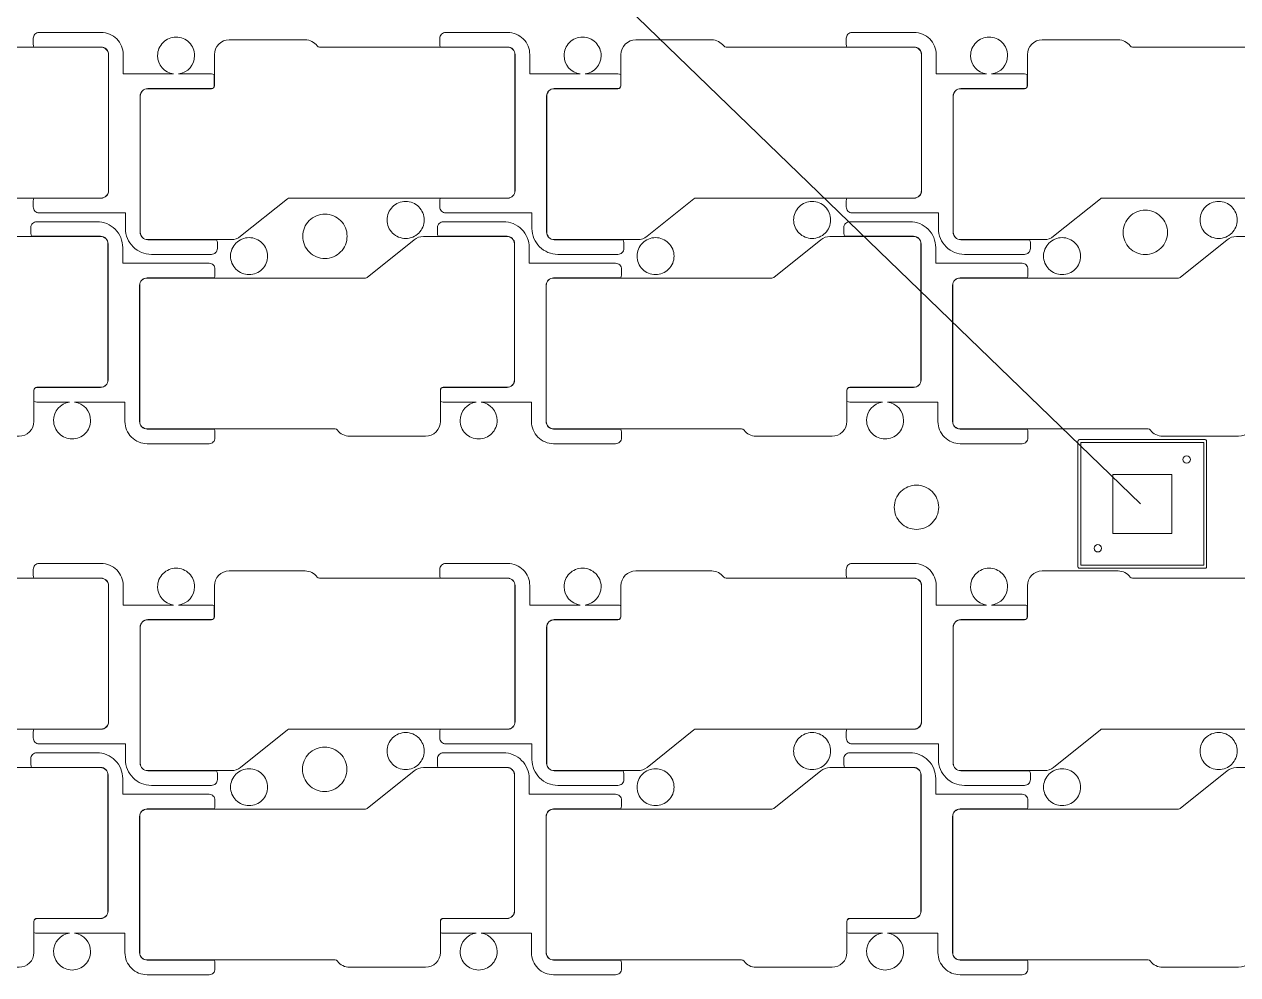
# Model space of a CAD drawing. Extents: x 2541 to 3941, y 2348 to 3338.
# Drawn here: x 3122.2 to 3204.2, y 2777.2 to 2841.4 of the extents above; entities that cross this region are included whole.
import ezdxf

# ---------------------------------------------------------------- set-up
doc = ezdxf.new("R2010")
doc.units = 0
doc.layers.get('0').update_dxf_attribs({"lineweight": 0})
doc.layers.add('備註', color=1, linetype='Continuous', lineweight=0)

msp = doc.modelspace()

# ---------------------------------------------------------------- linework, layer by layer
for p, q in [((3195.73134, 2806.98726), (3195.73134, 2810.98726)), ((3195.73134, 2810.98726), (3199.73134, 2810.98726)), ((3199.73134, 2810.98726), (3199.73134, 2806.98726)), ((3199.73134, 2806.98726), (3195.73134, 2806.98726))]:
    msp.add_line(p, q)
at = {"linetype": 'Continuous'}
for points in [[(3122.78552, 2829.07142), (3122.78552, 2829.47142, -0.124386), (3122.83352, 2829.66142), (3127.37041, 2829.66142, 0.414365), (3127.88028, 2830.17155), (3127.88028, 2839.37142, 0.414366), (3127.37041, 2839.88155), (3122.83352, 2839.88155, -0.124392), (3122.78552, 2840.07155), (3122.78552, 2840.47155, -0.414218), (3123.18552, 2840.87155), (3127.37041, 2840.87155, -0.414364), (3128.87028, 2839.37091), (3128.87028, 2838.06155), (3132.27174, 2838.06155)], [(3150.25552, 2829.07142), (3150.25552, 2829.47142, -0.124386), (3150.30352, 2829.66142), (3154.84041, 2829.66142, 0.414365), (3155.35028, 2830.17155), (3155.35028, 2839.37142, 0.414366), (3154.84041, 2839.88155), (3150.30352, 2839.88155, -0.124392), (3150.25552, 2840.07155), (3150.25552, 2840.47155, -0.414218), (3150.65552, 2840.87155), (3154.84041, 2840.87155, -0.414364), (3156.34028, 2839.37091), (3156.34028, 2838.06155), (3159.74174, 2838.06155)], [(3177.72552, 2829.07142), (3177.72552, 2829.47142, -0.124386), (3177.77352, 2829.66142), (3182.31041, 2829.66142, 0.414365), (3182.82028, 2830.17155), (3182.82028, 2839.37142, 0.414366), (3182.31041, 2839.88155), (3177.77352, 2839.88155, -0.124392), (3177.72552, 2840.07155), (3177.72552, 2840.47155, -0.414218), (3178.12552, 2840.87155), (3182.31041, 2840.87155, -0.414364), (3183.81028, 2839.37091), (3183.81028, 2838.06155), (3187.21174, 2838.06155)], [(3132.27174, 2838.06155, -0.375312), (3131.18909, 2839.30073, -0.414215), (3132.43959, 2840.55123, -0.414215), (3133.69009, 2839.30073, -0.375311), (3132.60743, 2838.06155)], [(3159.74174, 2838.06155, -0.375312), (3158.65909, 2839.30073, -0.414215), (3159.90959, 2840.55123, -0.414215), (3161.16009, 2839.30073, -0.375311), (3160.07743, 2838.06155)], [(3187.21174, 2838.06155, -0.375312), (3186.12909, 2839.30073, -0.414215), (3187.37959, 2840.55123, -0.414215), (3188.63009, 2839.30073, -0.375311), (3187.54743, 2838.06155)], [(3132.60743, 2838.06155), (3134.82739, 2838.06155, -0.124388), (3135.01739, 2838.01354), (3135.01739, 2837.26155, -0.414224), (3134.82739, 2837.07155), (3130.52042, 2837.07155, 0.414218), (3130.01029, 2836.56142), (3130.01029, 2827.36154, 0.414217), (3130.52042, 2826.85142), (3135.17939, 2826.85142, -0.124388), (3135.22739, 2826.66142), (3135.22739, 2826.26142, -0.414218), (3134.82739, 2825.86142), (3130.77029, 2825.86142, -0.414215), (3129.02029, 2827.61142), (3129.02029, 2828.67142), (3123.18552, 2828.67142, -0.414218), (3122.78552, 2829.07142)], [(3160.07743, 2838.06155), (3162.29739, 2838.06155, -0.124388), (3162.48739, 2838.01354), (3162.48739, 2837.26155, -0.414224), (3162.29739, 2837.07155), (3157.99042, 2837.07155, 0.414218), (3157.48029, 2836.56142), (3157.48029, 2827.36154, 0.414217), (3157.99042, 2826.85142), (3162.64939, 2826.85142, -0.124388), (3162.69739, 2826.66142), (3162.69739, 2826.26142, -0.414218), (3162.29739, 2825.86142), (3158.24029, 2825.86142, -0.414215), (3156.49029, 2827.61142), (3156.49029, 2828.67142), (3150.65552, 2828.67142, -0.414218), (3150.25552, 2829.07142)], [(3187.54743, 2838.06155), (3189.76739, 2838.06155, -0.124388), (3189.95739, 2838.01354), (3189.95739, 2837.26155, -0.414224), (3189.76739, 2837.07155), (3185.46042, 2837.07155, 0.414218), (3184.95029, 2836.56142), (3184.95029, 2827.36154, 0.414217), (3185.46042, 2826.85142), (3190.11939, 2826.85142, -0.124388), (3190.16739, 2826.66142), (3190.16739, 2826.26142, -0.414218), (3189.76739, 2825.86142), (3185.71029, 2825.86142, -0.414215), (3183.96029, 2827.61142), (3183.96029, 2828.67142), (3178.12552, 2828.67142, -0.414218), (3177.72552, 2829.07142)], [(3122.62648, 2827.27142), (3122.62648, 2827.67142, -0.414218), (3123.02648, 2828.07142), (3127.08358, 2828.07142, -0.414215), (3128.83358, 2826.32142), (3128.83358, 2825.26142), (3134.66836, 2825.26142, -0.414218), (3135.06836, 2824.86142), (3135.06836, 2824.46142, -0.124388), (3135.02035, 2824.27142), (3130.48346, 2824.27142, 0.414365), (3129.97359, 2823.76129), (3129.97359, 2814.56142, 0.414366), (3130.48346, 2814.05128), (3135.02035, 2814.05128, -0.124388), (3135.06836, 2813.86128), (3135.06836, 2813.46128, -0.414218), (3134.66836, 2813.06128), (3130.48346, 2813.06128, -0.414364), (3128.98359, 2814.56192), (3128.98359, 2815.87129), (3125.58213, 2815.87129)], [(3150.09648, 2827.27142), (3150.09648, 2827.67142, -0.414218), (3150.49648, 2828.07142), (3154.55358, 2828.07142, -0.414215), (3156.30358, 2826.32142), (3156.30358, 2825.26142), (3162.13836, 2825.26142, -0.414218), (3162.53836, 2824.86142), (3162.53836, 2824.46142, -0.124388), (3162.49035, 2824.27142), (3157.95346, 2824.27142, 0.414365), (3157.44359, 2823.76129), (3157.44359, 2814.56142, 0.414366), (3157.95346, 2814.05128), (3162.49035, 2814.05128, -0.124388), (3162.53836, 2813.86128), (3162.53836, 2813.46128, -0.414218), (3162.13836, 2813.06128), (3157.95346, 2813.06128, -0.414364), (3156.45359, 2814.56192), (3156.45359, 2815.87129), (3153.05213, 2815.87129)], [(3177.56648, 2827.27142), (3177.56648, 2827.67142, -0.414218), (3177.96648, 2828.07142), (3182.02358, 2828.07142, -0.414215), (3183.77358, 2826.32142), (3183.77358, 2825.26142), (3189.60836, 2825.26142, -0.414218), (3190.00836, 2824.86142), (3190.00836, 2824.46142, -0.124388), (3189.96035, 2824.27142), (3185.42346, 2824.27142, 0.414365), (3184.91359, 2823.76129), (3184.91359, 2814.56142, 0.414366), (3185.42346, 2814.05128), (3189.96035, 2814.05128, -0.124388), (3190.00836, 2813.86128), (3190.00836, 2813.46128, -0.414218), (3189.60836, 2813.06128), (3185.42346, 2813.06128, -0.414364), (3183.92359, 2814.56192), (3183.92359, 2815.87129), (3180.52213, 2815.87129)], [(3125.24644, 2815.87129), (3123.02648, 2815.87129, -0.124386), (3122.83648, 2815.91929), (3122.83648, 2816.67129, -0.414224), (3123.02648, 2816.86129), (3127.33346, 2816.86129, 0.414218), (3127.84358, 2817.37141), (3127.84358, 2826.57129, 0.414217), (3127.33346, 2827.08142), (3122.67448, 2827.08142, -0.124392), (3122.62648, 2827.27142)], [(3152.71644, 2815.87129), (3150.49648, 2815.87129, -0.124386), (3150.30648, 2815.91929), (3150.30648, 2816.67129, -0.414224), (3150.49648, 2816.86129), (3154.80346, 2816.86129, 0.414218), (3155.31358, 2817.37141), (3155.31358, 2826.57129, 0.414217), (3154.80346, 2827.08142), (3150.14448, 2827.08142, -0.124392), (3150.09648, 2827.27142)], [(3180.18644, 2815.87129), (3177.96648, 2815.87129, -0.124386), (3177.77648, 2815.91929), (3177.77648, 2816.67129, -0.414224), (3177.96648, 2816.86129), (3182.27346, 2816.86129, 0.414218), (3182.78358, 2817.37141), (3182.78358, 2826.57129, 0.414217), (3182.27346, 2827.08142), (3177.61448, 2827.08142, -0.124392), (3177.56648, 2827.27142)], [(3125.58213, 2815.87129, -0.375312), (3126.66479, 2814.6321, -0.414215), (3125.41429, 2813.3816, -0.414215), (3124.16379, 2814.6321, -0.375311), (3125.24644, 2815.87129)], [(3153.05213, 2815.87129, -0.375312), (3154.13479, 2814.6321, -0.414215), (3152.88429, 2813.3816, -0.414215), (3151.63379, 2814.6321, -0.375311), (3152.71644, 2815.87129)], [(3180.52213, 2815.87129, -0.375312), (3181.60479, 2814.6321, -0.414215), (3180.35429, 2813.3816, -0.414215), (3179.10379, 2814.6321, -0.375311), (3180.18644, 2815.87129)], [(3122.78552, 2793.16142), (3122.78552, 2793.56142, -0.124386), (3122.83352, 2793.75142), (3127.37041, 2793.75142, 0.414365), (3127.88028, 2794.26155), (3127.88028, 2803.46142, 0.414366), (3127.37041, 2803.97155), (3122.83352, 2803.97155, -0.124392), (3122.78552, 2804.16155), (3122.78552, 2804.56155, -0.414218), (3123.18552, 2804.96155), (3127.37041, 2804.96155, -0.414364), (3128.87028, 2803.46091), (3128.87028, 2802.15155), (3132.27174, 2802.15155)], [(3132.27174, 2802.15155, -0.375312), (3131.18909, 2803.39073, -0.414215), (3132.43959, 2804.64123, -0.414215), (3133.69009, 2803.39073, -0.375311), (3132.60743, 2802.15155)], [(3150.25552, 2793.16142), (3150.25552, 2793.56142, -0.124386), (3150.30352, 2793.75142), (3154.84041, 2793.75142, 0.414365), (3155.35028, 2794.26155), (3155.35028, 2803.46142, 0.414366), (3154.84041, 2803.97155), (3150.30352, 2803.97155, -0.124392), (3150.25552, 2804.16155), (3150.25552, 2804.56155, -0.414218), (3150.65552, 2804.96155), (3154.84041, 2804.96155, -0.414364), (3156.34028, 2803.46091), (3156.34028, 2802.15155), (3159.74174, 2802.15155)], [(3159.74174, 2802.15155, -0.375312), (3158.65909, 2803.39073, -0.414215), (3159.90959, 2804.64123, -0.414215), (3161.16009, 2803.39073, -0.375311), (3160.07743, 2802.15155)], [(3177.72552, 2793.16142), (3177.72552, 2793.56142, -0.124386), (3177.77352, 2793.75142), (3182.31041, 2793.75142, 0.414365), (3182.82028, 2794.26155), (3182.82028, 2803.46142, 0.414366), (3182.31041, 2803.97155), (3177.77352, 2803.97155, -0.124392), (3177.72552, 2804.16155), (3177.72552, 2804.56155, -0.414218), (3178.12552, 2804.96155), (3182.31041, 2804.96155, -0.414364), (3183.81028, 2803.46091), (3183.81028, 2802.15155), (3187.21174, 2802.15155)], [(3187.21174, 2802.15155, -0.375312), (3186.12909, 2803.39073, -0.414215), (3187.37959, 2804.64123, -0.414215), (3188.63009, 2803.39073, -0.375311), (3187.54743, 2802.15155)], [(3132.60743, 2802.15155), (3134.82739, 2802.15155, -0.124388), (3135.01739, 2802.10354), (3135.01739, 2801.35155, -0.414224), (3134.82739, 2801.16155), (3130.52042, 2801.16155, 0.414218), (3130.01029, 2800.65142), (3130.01029, 2791.45154, 0.414217), (3130.52042, 2790.94142), (3135.17939, 2790.94142, -0.124388), (3135.22739, 2790.75142), (3135.22739, 2790.35142, -0.414218), (3134.82739, 2789.95142), (3130.77029, 2789.95142, -0.414215), (3129.02029, 2791.70142), (3129.02029, 2792.76142), (3123.18552, 2792.76142, -0.414218), (3122.78552, 2793.16142)], [(3160.07743, 2802.15155), (3162.29739, 2802.15155, -0.124388), (3162.48739, 2802.10354), (3162.48739, 2801.35155, -0.414224), (3162.29739, 2801.16155), (3157.99042, 2801.16155, 0.414218), (3157.48029, 2800.65142), (3157.48029, 2791.45154, 0.414217), (3157.99042, 2790.94142), (3162.64939, 2790.94142, -0.124388), (3162.69739, 2790.75142), (3162.69739, 2790.35142, -0.414218), (3162.29739, 2789.95142), (3158.24029, 2789.95142, -0.414215), (3156.49029, 2791.70142), (3156.49029, 2792.76142), (3150.65552, 2792.76142, -0.414218), (3150.25552, 2793.16142)], [(3187.54743, 2802.15155), (3189.76739, 2802.15155, -0.124388), (3189.95739, 2802.10354), (3189.95739, 2801.35155, -0.414224), (3189.76739, 2801.16155), (3185.46042, 2801.16155, 0.414218), (3184.95029, 2800.65142), (3184.95029, 2791.45154, 0.414217), (3185.46042, 2790.94142), (3190.11939, 2790.94142, -0.124388), (3190.16739, 2790.75142), (3190.16739, 2790.35142, -0.414218), (3189.76739, 2789.95142), (3185.71029, 2789.95142, -0.414215), (3183.96029, 2791.70142), (3183.96029, 2792.76142), (3178.12552, 2792.76142, -0.414218), (3177.72552, 2793.16142)], [(3122.62648, 2791.36142), (3122.62648, 2791.76142, -0.414218), (3123.02648, 2792.16142), (3127.08358, 2792.16142, -0.414215), (3128.83358, 2790.41142), (3128.83358, 2789.35142), (3134.66836, 2789.35142, -0.414218), (3135.06836, 2788.95142), (3135.06836, 2788.55142, -0.124388), (3135.02035, 2788.36142), (3130.48346, 2788.36142, 0.414365), (3129.97359, 2787.85129), (3129.97359, 2778.65142, 0.414366), (3130.48346, 2778.14128), (3135.02035, 2778.14128, -0.124388), (3135.06836, 2777.95128), (3135.06836, 2777.55128, -0.414218), (3134.66836, 2777.15128), (3130.48346, 2777.15128, -0.414364), (3128.98359, 2778.65192), (3128.98359, 2779.96129), (3125.58213, 2779.96129)], [(3150.09648, 2791.36142), (3150.09648, 2791.76142, -0.414218), (3150.49648, 2792.16142), (3154.55358, 2792.16142, -0.414215), (3156.30358, 2790.41142), (3156.30358, 2789.35142), (3162.13836, 2789.35142, -0.414218), (3162.53836, 2788.95142), (3162.53836, 2788.55142, -0.124388), (3162.49035, 2788.36142), (3157.95346, 2788.36142, 0.414365), (3157.44359, 2787.85129), (3157.44359, 2778.65142, 0.414366), (3157.95346, 2778.14128), (3162.49035, 2778.14128, -0.124388), (3162.53836, 2777.95128), (3162.53836, 2777.55128, -0.414218), (3162.13836, 2777.15128), (3157.95346, 2777.15128, -0.414364), (3156.45359, 2778.65192), (3156.45359, 2779.96129), (3153.05213, 2779.96129)], [(3177.56648, 2791.36142), (3177.56648, 2791.76142, -0.414218), (3177.96648, 2792.16142), (3182.02358, 2792.16142, -0.414215), (3183.77358, 2790.41142), (3183.77358, 2789.35142), (3189.60836, 2789.35142, -0.414218), (3190.00836, 2788.95142), (3190.00836, 2788.55142, -0.124388), (3189.96035, 2788.36142), (3185.42346, 2788.36142, 0.414365), (3184.91359, 2787.85129), (3184.91359, 2778.65142, 0.414366), (3185.42346, 2778.14128), (3189.96035, 2778.14128, -0.124388), (3190.00836, 2777.95128), (3190.00836, 2777.55128, -0.414218), (3189.60836, 2777.15128), (3185.42346, 2777.15128, -0.414364), (3183.92359, 2778.65192), (3183.92359, 2779.96129), (3180.52213, 2779.96129)], [(3125.24644, 2779.96129), (3123.02648, 2779.96129, -0.124386), (3122.83648, 2780.00929), (3122.83648, 2780.76129, -0.414224), (3123.02648, 2780.95129), (3127.33346, 2780.95129, 0.414218), (3127.84358, 2781.46141), (3127.84358, 2790.66129, 0.414217), (3127.33346, 2791.17142), (3122.67448, 2791.17142, -0.124392), (3122.62648, 2791.36142)], [(3152.71644, 2779.96129), (3150.49648, 2779.96129, -0.124386), (3150.30648, 2780.00929), (3150.30648, 2780.76129, -0.414224), (3150.49648, 2780.95129), (3154.80346, 2780.95129, 0.414218), (3155.31358, 2781.46141), (3155.31358, 2790.66129, 0.414217), (3154.80346, 2791.17142), (3150.14448, 2791.17142, -0.124392), (3150.09648, 2791.36142)], [(3180.18644, 2779.96129), (3177.96648, 2779.96129, -0.124386), (3177.77648, 2780.00929), (3177.77648, 2780.76129, -0.414224), (3177.96648, 2780.95129), (3182.27346, 2780.95129, 0.414218), (3182.78358, 2781.46141), (3182.78358, 2790.66129, 0.414217), (3182.27346, 2791.17142), (3177.61448, 2791.17142, -0.124392), (3177.56648, 2791.36142)], [(3125.58213, 2779.96129, -0.375312), (3126.66479, 2778.7221, -0.414215), (3125.41429, 2777.4716, -0.414215), (3124.16379, 2778.7221, -0.375311), (3125.24644, 2779.96129)], [(3153.05213, 2779.96129, -0.375312), (3154.13479, 2778.7221, -0.414215), (3152.88429, 2777.4716, -0.414215), (3151.63379, 2778.7221, -0.375311), (3152.71644, 2779.96129)], [(3180.52213, 2779.96129, -0.375312), (3181.60479, 2778.7221, -0.414215), (3180.35429, 2777.4716, -0.414215), (3179.10379, 2778.7221, -0.375311), (3180.18644, 2779.96129)]]:
    msp.add_lwpolyline(points, format="xyb", dxfattribs=at)
for points in [[(3102.55029, 2827.36154), (3102.55029, 2836.56142, -0.414219), (3103.05042, 2837.06155), (3107.35739, 2837.06155, 0.414223), (3107.55739, 2837.26155), (3107.55739, 2839.36634, -0.414215), (3108.55739, 2840.36634), (3113.69429, 2840.36634, -0.24029), (3114.50392, 2839.95374, 0.240069), (3114.66536, 2839.87155), (3127.37041, 2839.87155, -0.414366), (3127.87028, 2839.37142), (3127.87028, 2830.17154, -0.414365), (3127.37041, 2829.67142), (3112.62088, 2829.67142, 0.170771), (3112.49567, 2829.62738), (3109.32472, 2827.08163, -0.170765), (3108.69862, 2826.86142), (3103.05042, 2826.86142, -0.414218)], [(3130.02029, 2827.36154), (3130.02029, 2836.56142, -0.414219), (3130.52042, 2837.06155), (3134.82739, 2837.06155, 0.414223), (3135.02739, 2837.26155), (3135.02739, 2839.36634, -0.414215), (3136.02739, 2840.36634), (3141.16429, 2840.36634, -0.24029), (3141.97392, 2839.95374, 0.240069), (3142.13536, 2839.87155), (3154.84041, 2839.87155, -0.414366), (3155.34028, 2839.37142), (3155.34028, 2830.17154, -0.414365), (3154.84041, 2829.67142), (3140.09088, 2829.67142, 0.170771), (3139.96567, 2829.62738), (3136.79472, 2827.08163, -0.170765), (3136.16862, 2826.86142), (3130.52042, 2826.86142, -0.414218)], [(3157.49029, 2827.36154), (3157.49029, 2836.56142, -0.414219), (3157.99042, 2837.06155), (3162.29739, 2837.06155, 0.414223), (3162.49739, 2837.26155), (3162.49739, 2839.36634, -0.414215), (3163.49739, 2840.36634), (3168.63429, 2840.36634, -0.24029), (3169.44392, 2839.95374, 0.240069), (3169.60536, 2839.87155), (3182.31041, 2839.87155, -0.414366), (3182.81028, 2839.37142), (3182.81028, 2830.17154, -0.414365), (3182.31041, 2829.67142), (3167.56088, 2829.67142, 0.170771), (3167.43567, 2829.62738), (3164.26472, 2827.08163, -0.170765), (3163.63862, 2826.86142), (3157.99042, 2826.86142, -0.414218)], [(3184.96029, 2827.36154), (3184.96029, 2836.56142, -0.414219), (3185.46042, 2837.06155), (3189.76739, 2837.06155, 0.414223), (3189.96739, 2837.26155), (3189.96739, 2839.36634, -0.414215), (3190.96739, 2840.36634), (3196.10429, 2840.36634, -0.24029), (3196.91392, 2839.95374, 0.240069), (3197.07536, 2839.87155), (3209.78041, 2839.87155, -0.414366), (3210.28028, 2839.37142), (3210.28028, 2830.17154, -0.414365), (3209.78041, 2829.67142), (3195.03088, 2829.67142, 0.170771), (3194.90567, 2829.62738), (3191.73472, 2827.08163, -0.170765), (3191.10862, 2826.86142), (3185.46042, 2826.86142, -0.414218)], [(3146.7017, 2828.18753, -0.414215), (3147.9522, 2829.43803, -0.414215), (3149.2027, 2828.18753, -0.414215), (3147.9522, 2826.93703, -0.414215)], [(3174.1717, 2828.18753, -0.414215), (3175.4222, 2829.43803, -0.414215), (3176.6727, 2828.18753, -0.414215), (3175.4222, 2826.93703, -0.414215)], [(3201.6417, 2828.18753, -0.414215), (3202.8922, 2829.43803, -0.414215), (3204.1427, 2828.18753, -0.414215), (3202.8922, 2826.93703, -0.414215)], [(3140.99623, 2827.08431, -0.414215), (3142.49623, 2828.58431, -0.414215), (3143.99623, 2827.08431, -0.414215), (3142.49623, 2825.58431, -0.414215)], [(3196.43271, 2827.34745, -0.414215), (3197.93271, 2828.84745, -0.414215), (3199.43271, 2827.34745, -0.414215), (3197.93271, 2825.84745, -0.414215)], [(3102.51359, 2814.56141), (3102.51359, 2823.76129, -0.414365), (3103.01346, 2824.26142), (3117.76299, 2824.26142, 0.170771), (3117.8882, 2824.30545), (3121.05915, 2826.8512, -0.170765), (3121.68525, 2827.07142), (3127.33346, 2827.07142, -0.414218), (3127.83358, 2826.57129), (3127.83358, 2817.37141, -0.414219), (3127.33346, 2816.87129), (3123.02648, 2816.87129, 0.414223), (3122.82648, 2816.67129), (3122.82648, 2814.56649, -0.414215), (3121.82648, 2813.56649), (3116.68959, 2813.56649, -0.24029), (3115.87995, 2813.97909, 0.240069), (3115.71851, 2814.06128), (3103.01346, 2814.06128, -0.414366)], [(3129.98359, 2814.56141), (3129.98359, 2823.76129, -0.414365), (3130.48346, 2824.26142), (3145.23299, 2824.26142, 0.170771), (3145.3582, 2824.30545), (3148.52915, 2826.8512, -0.170765), (3149.15525, 2827.07142), (3154.80346, 2827.07142, -0.414218), (3155.30358, 2826.57129), (3155.30358, 2817.37141, -0.414219), (3154.80346, 2816.87129), (3150.49648, 2816.87129, 0.414223), (3150.29648, 2816.67129), (3150.29648, 2814.56649, -0.414215), (3149.29648, 2813.56649), (3144.15959, 2813.56649, -0.24029), (3143.34995, 2813.97909, 0.240069), (3143.18851, 2814.06128), (3130.48346, 2814.06128, -0.414366)], [(3136.12117, 2825.7453, -0.414215), (3137.37167, 2826.9958, -0.414215), (3138.62217, 2825.7453, -0.414215), (3137.37167, 2824.4948, -0.414215)], [(3157.45359, 2814.56141), (3157.45359, 2823.76129, -0.414365), (3157.95346, 2824.26142), (3172.70299, 2824.26142, 0.170771), (3172.8282, 2824.30545), (3175.99915, 2826.8512, -0.170765), (3176.62525, 2827.07142), (3182.27346, 2827.07142, -0.414218), (3182.77358, 2826.57129), (3182.77358, 2817.37141, -0.414219), (3182.27346, 2816.87129), (3177.96648, 2816.87129, 0.414223), (3177.76648, 2816.67129), (3177.76648, 2814.56649, -0.414215), (3176.76648, 2813.56649), (3171.62959, 2813.56649, -0.24029), (3170.81995, 2813.97909, 0.240069), (3170.65851, 2814.06128), (3157.95346, 2814.06128, -0.414366)], [(3163.59117, 2825.7453, -0.414215), (3164.84167, 2826.9958, -0.414215), (3166.09217, 2825.7453, -0.414215), (3164.84167, 2824.4948, -0.414215)], [(3184.92359, 2814.56141), (3184.92359, 2823.76129, -0.414365), (3185.42346, 2824.26142), (3200.17299, 2824.26142, 0.170771), (3200.2982, 2824.30545), (3203.46915, 2826.8512, -0.170765), (3204.09525, 2827.07142), (3209.74346, 2827.07142, -0.414218), (3210.24358, 2826.57129), (3210.24358, 2817.37141, -0.414219), (3209.74346, 2816.87129), (3205.43648, 2816.87129, 0.414223), (3205.23648, 2816.67129), (3205.23648, 2814.56649, -0.414215), (3204.23648, 2813.56649), (3199.09959, 2813.56649, -0.24029), (3198.28995, 2813.97909, 0.240069), (3198.12851, 2814.06128), (3185.42346, 2814.06128, -0.414366)], [(3191.06117, 2825.7453, -0.414215), (3192.31167, 2826.9958, -0.414215), (3193.56217, 2825.7453, -0.414215), (3192.31167, 2824.4948, -0.414215)], [(3193.38134, 2804.73726), (3193.38134, 2813.23726, -0.414228), (3193.48134, 2813.33726), (3201.98134, 2813.33726, -0.414228), (3202.08134, 2813.23726), (3202.08134, 2804.73726, -0.414228), (3201.98134, 2804.63726), (3193.48134, 2804.63726, -0.414228)], [(3200.48134, 2811.98726, -0.414222), (3200.73134, 2812.23726, -0.414222), (3200.98134, 2811.98726, -0.414222), (3200.73134, 2811.73726, -0.414222)], [(3180.97279, 2808.76271, -0.414215), (3182.47279, 2810.26271, -0.414215), (3183.97279, 2808.76271, -0.414215), (3182.47279, 2807.26271, -0.414215)], [(3194.48134, 2805.98726, -0.414222), (3194.73134, 2806.23726, -0.414222), (3194.98134, 2805.98726, -0.414222), (3194.73134, 2805.73726, -0.414222)], [(3102.55029, 2791.45154), (3102.55029, 2800.65142, -0.414219), (3103.05042, 2801.15155), (3107.35739, 2801.15155, 0.414223), (3107.55739, 2801.35155), (3107.55739, 2803.45634, -0.414215), (3108.55739, 2804.45634), (3113.69429, 2804.45634, -0.24029), (3114.50392, 2804.04374, 0.240069), (3114.66536, 2803.96155), (3127.37041, 2803.96155, -0.414366), (3127.87028, 2803.46142), (3127.87028, 2794.26154, -0.414365), (3127.37041, 2793.76142), (3112.62088, 2793.76142, 0.170771), (3112.49567, 2793.71738), (3109.32472, 2791.17163, -0.170765), (3108.69862, 2790.95142), (3103.05042, 2790.95142, -0.414218)], [(3130.02029, 2791.45154), (3130.02029, 2800.65142, -0.414219), (3130.52042, 2801.15155), (3134.82739, 2801.15155, 0.414223), (3135.02739, 2801.35155), (3135.02739, 2803.45634, -0.414215), (3136.02739, 2804.45634), (3141.16429, 2804.45634, -0.24029), (3141.97392, 2804.04374, 0.240069), (3142.13536, 2803.96155), (3154.84041, 2803.96155, -0.414366), (3155.34028, 2803.46142), (3155.34028, 2794.26154, -0.414365), (3154.84041, 2793.76142), (3140.09088, 2793.76142, 0.170771), (3139.96567, 2793.71738), (3136.79472, 2791.17163, -0.170765), (3136.16862, 2790.95142), (3130.52042, 2790.95142, -0.414218)], [(3157.49029, 2791.45154), (3157.49029, 2800.65142, -0.414219), (3157.99042, 2801.15155), (3162.29739, 2801.15155, 0.414223), (3162.49739, 2801.35155), (3162.49739, 2803.45634, -0.414215), (3163.49739, 2804.45634), (3168.63429, 2804.45634, -0.24029), (3169.44392, 2804.04374, 0.240069), (3169.60536, 2803.96155), (3182.31041, 2803.96155, -0.414366), (3182.81028, 2803.46142), (3182.81028, 2794.26154, -0.414365), (3182.31041, 2793.76142), (3167.56088, 2793.76142, 0.170771), (3167.43567, 2793.71738), (3164.26472, 2791.17163, -0.170765), (3163.63862, 2790.95142), (3157.99042, 2790.95142, -0.414218)], [(3184.96029, 2791.45154), (3184.96029, 2800.65142, -0.414219), (3185.46042, 2801.15155), (3189.76739, 2801.15155, 0.414223), (3189.96739, 2801.35155), (3189.96739, 2803.45634, -0.414215), (3190.96739, 2804.45634), (3196.10429, 2804.45634, -0.24029), (3196.91392, 2804.04374, 0.240069), (3197.07536, 2803.96155), (3209.78041, 2803.96155, -0.414366), (3210.28028, 2803.46142), (3210.28028, 2794.26154, -0.414365), (3209.78041, 2793.76142), (3195.03088, 2793.76142, 0.170771), (3194.90567, 2793.71738), (3191.73472, 2791.17163, -0.170765), (3191.10862, 2790.95142), (3185.46042, 2790.95142, -0.414218)], [(3146.7017, 2792.27753, -0.414215), (3147.9522, 2793.52803, -0.414215), (3149.2027, 2792.27753, -0.414215), (3147.9522, 2791.02703, -0.414215)], [(3174.1717, 2792.27753, -0.414215), (3175.4222, 2793.52803, -0.414215), (3176.6727, 2792.27753, -0.414215), (3175.4222, 2791.02703, -0.414215)], [(3201.6417, 2792.27753, -0.414215), (3202.8922, 2793.52803, -0.414215), (3204.1427, 2792.27753, -0.414215), (3202.8922, 2791.02703, -0.414215)], [(3140.97432, 2791.04408, -0.414215), (3142.47432, 2792.54408, -0.414215), (3143.97432, 2791.04408, -0.414215), (3142.47432, 2789.54408, -0.414215)], [(3102.51359, 2778.65141), (3102.51359, 2787.85129, -0.414365), (3103.01346, 2788.35142), (3117.76299, 2788.35142, 0.170771), (3117.8882, 2788.39545), (3121.05915, 2790.9412, -0.170765), (3121.68525, 2791.16142), (3127.33346, 2791.16142, -0.414218), (3127.83358, 2790.66129), (3127.83358, 2781.46141, -0.414219), (3127.33346, 2780.96129), (3123.02648, 2780.96129, 0.414223), (3122.82648, 2780.76129), (3122.82648, 2778.65649, -0.414215), (3121.82648, 2777.65649), (3116.68959, 2777.65649, -0.24029), (3115.87995, 2778.06909, 0.240069), (3115.71851, 2778.15128), (3103.01346, 2778.15128, -0.414366)], [(3129.98359, 2778.65141), (3129.98359, 2787.85129, -0.414365), (3130.48346, 2788.35142), (3145.23299, 2788.35142, 0.170771), (3145.3582, 2788.39545), (3148.52915, 2790.9412, -0.170765), (3149.15525, 2791.16142), (3154.80346, 2791.16142, -0.414218), (3155.30358, 2790.66129), (3155.30358, 2781.46141, -0.414219), (3154.80346, 2780.96129), (3150.49648, 2780.96129, 0.414223), (3150.29648, 2780.76129), (3150.29648, 2778.65649, -0.414215), (3149.29648, 2777.65649), (3144.15959, 2777.65649, -0.24029), (3143.34995, 2778.06909, 0.240069), (3143.18851, 2778.15128), (3130.48346, 2778.15128, -0.414366)], [(3136.12117, 2789.8353, -0.414215), (3137.37167, 2791.0858, -0.414215), (3138.62217, 2789.8353, -0.414215), (3137.37167, 2788.5848, -0.414215)], [(3157.45359, 2778.65141), (3157.45359, 2787.85129, -0.414365), (3157.95346, 2788.35142), (3172.70299, 2788.35142, 0.170771), (3172.8282, 2788.39545), (3175.99915, 2790.9412, -0.170765), (3176.62525, 2791.16142), (3182.27346, 2791.16142, -0.414218), (3182.77358, 2790.66129), (3182.77358, 2781.46141, -0.414219), (3182.27346, 2780.96129), (3177.96648, 2780.96129, 0.414223), (3177.76648, 2780.76129), (3177.76648, 2778.65649, -0.414215), (3176.76648, 2777.65649), (3171.62959, 2777.65649, -0.24029), (3170.81995, 2778.06909, 0.240069), (3170.65851, 2778.15128), (3157.95346, 2778.15128, -0.414366)], [(3163.59117, 2789.8353, -0.414215), (3164.84167, 2791.0858, -0.414215), (3166.09217, 2789.8353, -0.414215), (3164.84167, 2788.5848, -0.414215)], [(3184.92359, 2778.65141), (3184.92359, 2787.85129, -0.414365), (3185.42346, 2788.35142), (3200.17299, 2788.35142, 0.170771), (3200.2982, 2788.39545), (3203.46915, 2790.9412, -0.170765), (3204.09525, 2791.16142), (3209.74346, 2791.16142, -0.414218), (3210.24358, 2790.66129), (3210.24358, 2781.46141, -0.414219), (3209.74346, 2780.96129), (3205.43648, 2780.96129, 0.414223), (3205.23648, 2780.76129), (3205.23648, 2778.65649, -0.414215), (3204.23648, 2777.65649), (3199.09959, 2777.65649, -0.24029), (3198.28995, 2778.06909, 0.240069), (3198.12851, 2778.15128), (3185.42346, 2778.15128, -0.414366)], [(3191.06117, 2789.8353, -0.414215), (3192.31167, 2791.0858, -0.414215), (3193.56217, 2789.8353, -0.414215), (3192.31167, 2788.5848, -0.414215)]]:
    msp.add_lwpolyline(points, format="xyb", close=True, dxfattribs=at)
msp.add_lwpolyline([(3193.58134, 2804.83726), (3201.88134, 2804.83726), (3201.88134, 2813.13726), (3193.58134, 2813.13726)], close=True, dxfattribs=at)
for centre in [(3200.73134, 2811.98726), (3194.73134, 2805.98726)]:
    msp.add_circle(centre, 0.25)
at = {"layer": '備註'}
msp.add_line((3197.61695, 2808.98726), (3053.51928, 2948.39962), dxfattribs=at)

doc.saveas('drawing.dxf')
